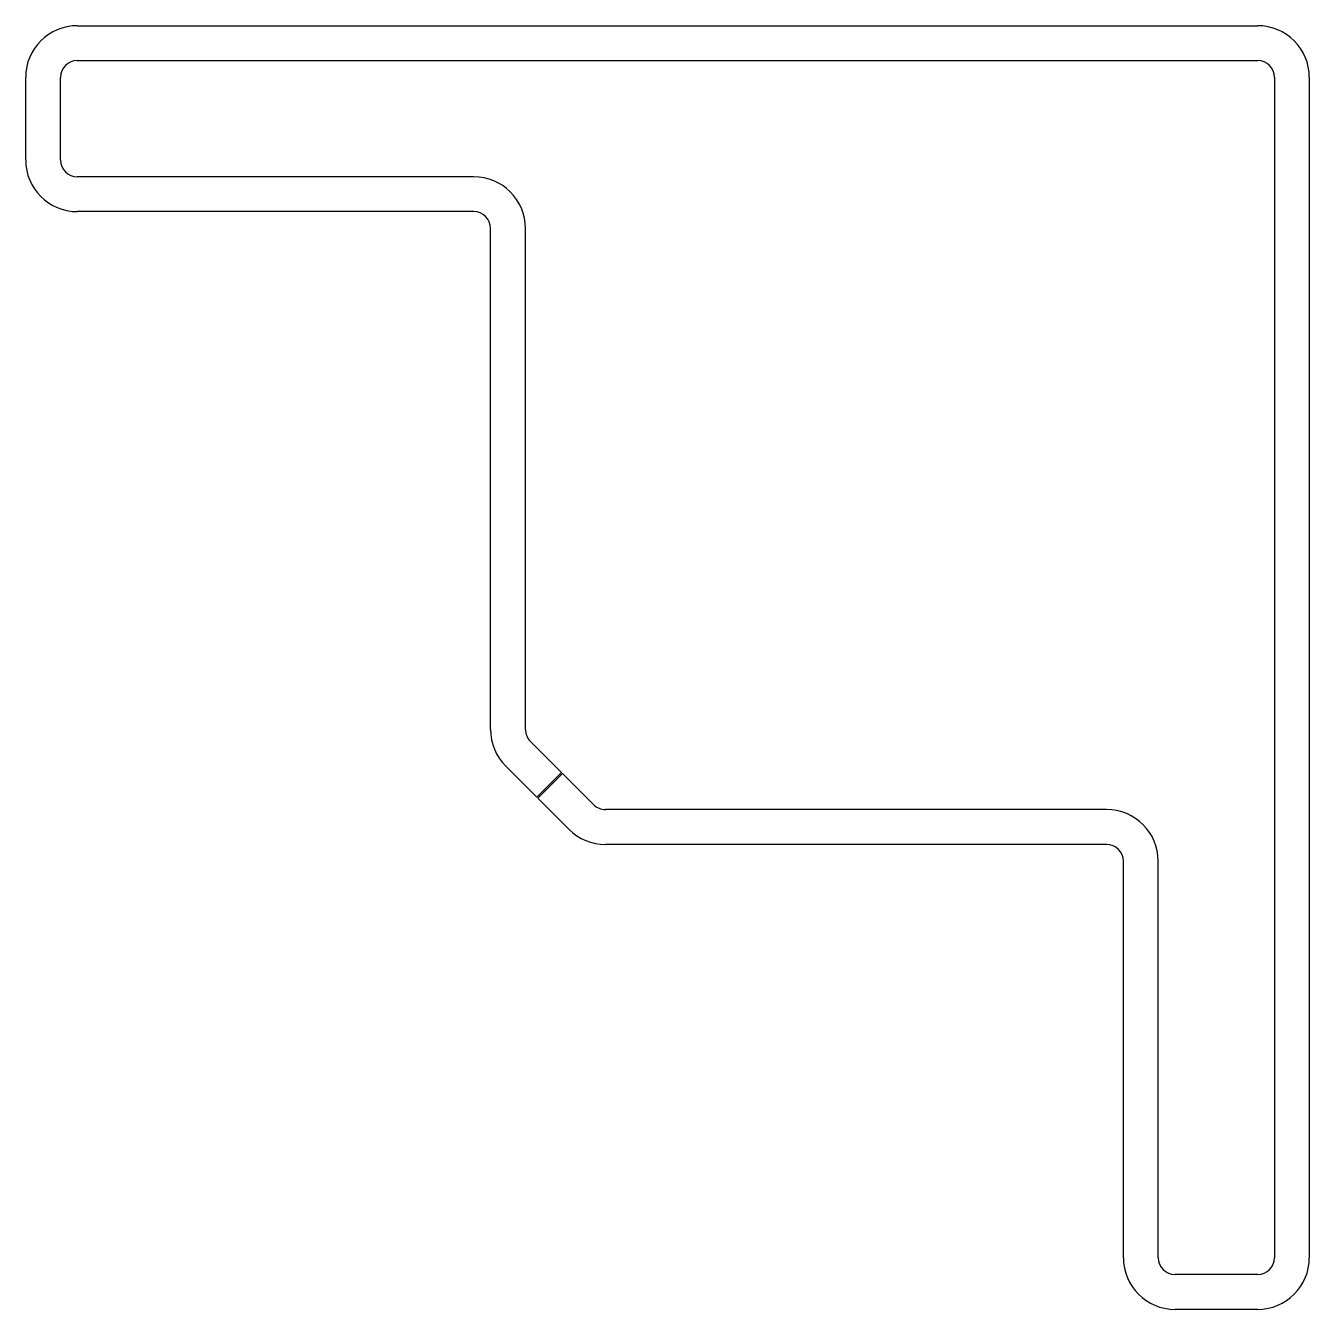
# Model space of a CAD drawing. Header units: millimetres. Extents: x -199 to 5373, y -2447 to 1507.
# Drawn here: x 63.98 to 113.68, y -2447.17 to -2397.47 of the extents above; entities that cross this region are included whole.
import ezdxf

# ---------------------------------------------------------------- set-up
doc = ezdxf.new("R2010")
doc.units = ezdxf.units.MM

msp = doc.modelspace()

# ---------------------------------------------------------------- linework, layer by layer
at = {"color": 7, "linetype": 'Continuous', "lineweight": 25}
for p, q in [((65.977, -2397.47), (111.677, -2397.47)), ((65.977, -2398.82), (111.677, -2398.82)), ((63.977, -2402.67), (63.977, -2399.47)), ((65.327, -2402.67), (65.327, -2399.47)), ((112.327, -2399.47), (112.327, -2445.17)), ((113.677, -2399.47), (113.677, -2445.17)), ((81.327, -2403.32), (65.977, -2403.32)), ((81.327, -2404.67), (65.977, -2404.67)), ((81.977, -2424.722), (81.977, -2405.32)), ((83.327, -2424.722), (83.327, -2405.32)), ((84.723, -2426.388), (83.517, -2425.182)), ((83.769, -2427.342), (82.563, -2426.136)), ((84.723, -2426.388), (83.769, -2427.342)), ((83.804, -2427.378), (84.759, -2426.423)), ((85.965, -2427.629), (84.759, -2426.423)), ((85.01, -2428.584), (83.804, -2427.378)), ((105.827, -2427.82), (86.425, -2427.82)), ((105.827, -2429.17), (86.425, -2429.17)), ((106.477, -2445.17), (106.477, -2429.82)), ((107.827, -2445.17), (107.827, -2429.82)), ((111.677, -2445.82), (108.477, -2445.82)), ((111.677, -2447.17), (108.477, -2447.17))]:
    msp.add_line(p, q, dxfattribs=at)
for centre, radius, start, end in [((65.977, -2399.47), 2, 90, 180), ((111.677, -2399.47), 2, 0, 90), ((65.977, -2399.47), 0.65, 90, 180), ((111.677, -2399.47), 0.65, 0, 90), ((65.977, -2402.67), 2, 180, 270), ((65.977, -2402.67), 0.65, 180, 270), ((81.327, -2405.32), 2, 0, 90), ((81.327, -2405.32), 0.65, 0, 90), ((83.977, -2424.722), 2, 180, 225), ((83.977, -2424.722), 0.65, 180, 225), ((86.425, -2427.17), 0.65, 225, 270), ((105.827, -2429.82), 2, 0, 90), ((86.425, -2427.17), 2, 225, 270), ((105.827, -2429.82), 0.65, 0, 90), ((108.477, -2445.17), 2, 180, 270), ((108.477, -2445.17), 0.65, 180, 270), ((111.677, -2445.17), 0.65, 270, 0), ((111.677, -2445.17), 2, 270, 360)]:
    msp.add_arc(centre, radius, start, end, dxfattribs=at)

doc.saveas('drawing.dxf')
